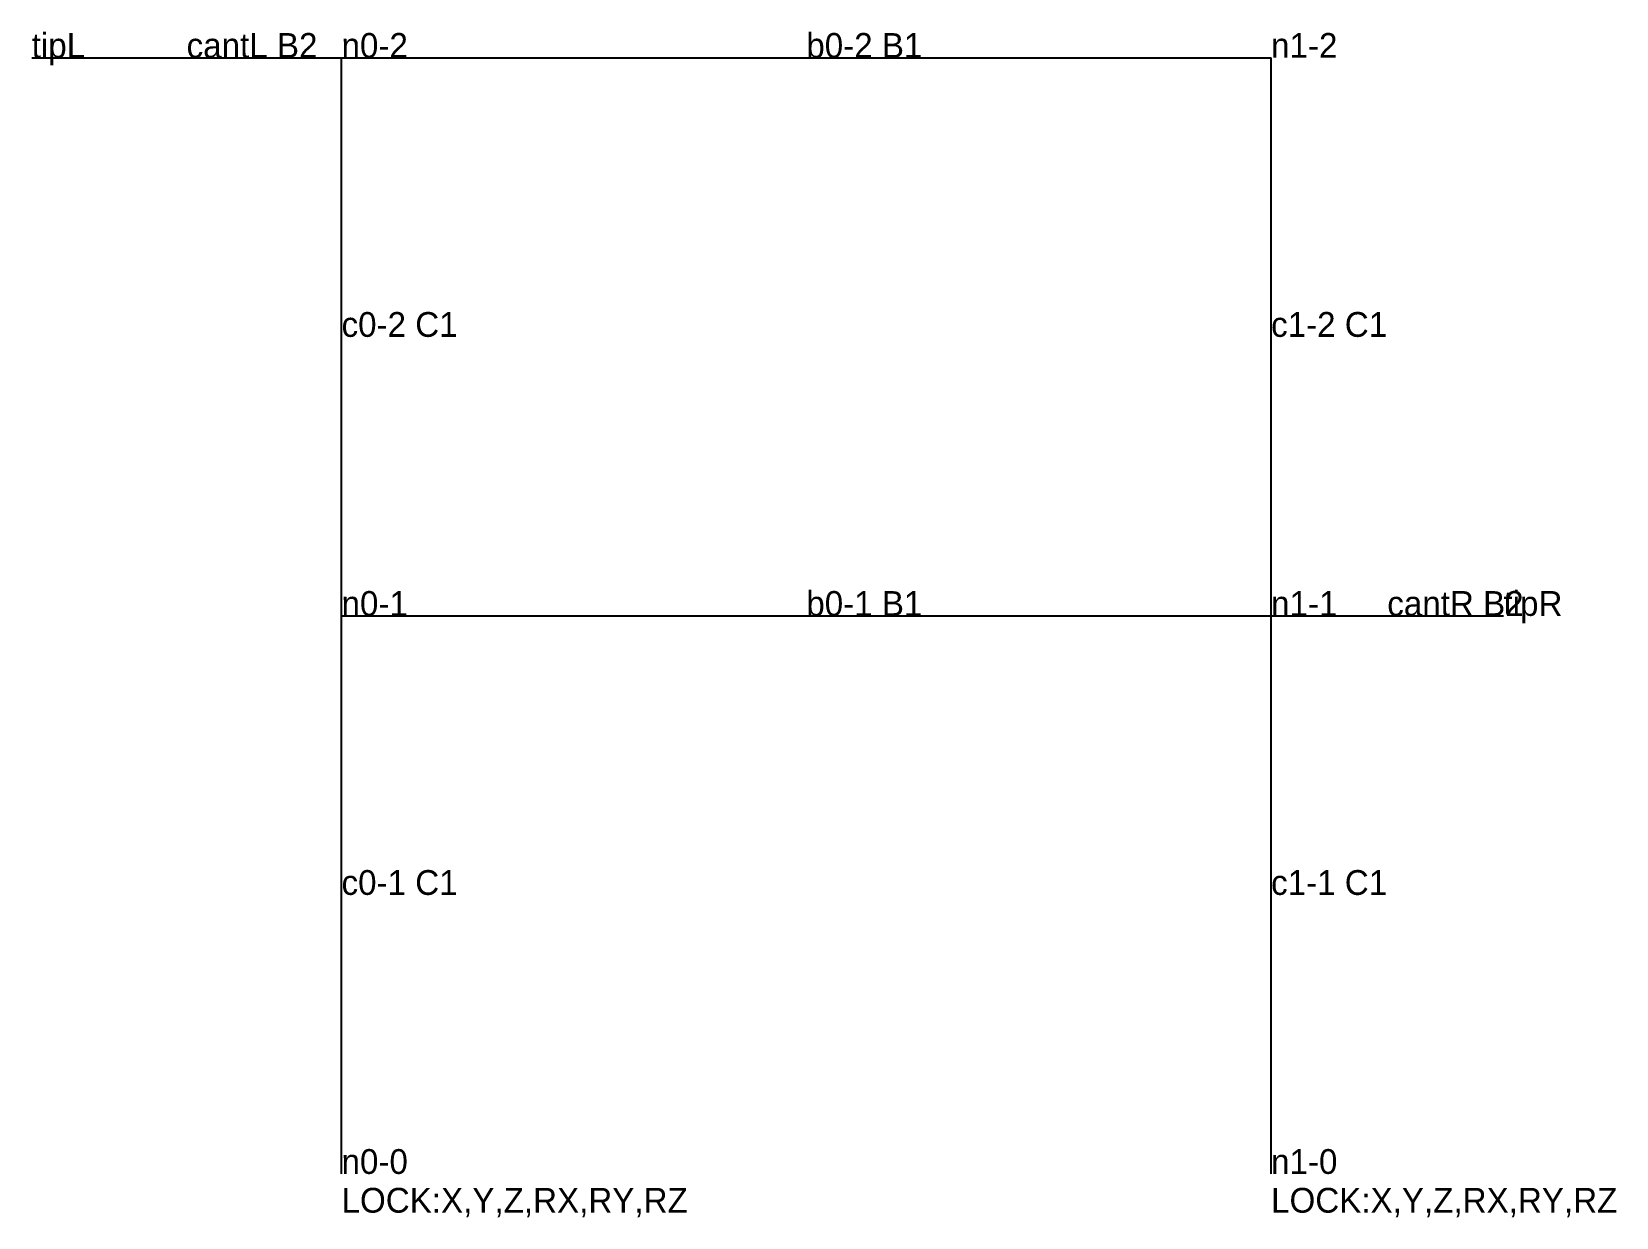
# Model space of a CAD drawing. Extents: x -2 to 8.2, y -0.3 to 7.4.
import ezdxf

# ---------------------------------------------------------------- set-up
doc = ezdxf.new("R2010")
doc.units = 0

msp = doc.modelspace()

# ---------------------------------------------------------------- linework, layer by layer
at = {"layer": 'S-BEAM'}
for p, q in [((-2, 7.2), (0, 7.2)), ((0, 7.2), (6, 7.2)), ((0, 3.6), (6, 3.6)), ((6, 3.6), (7.5, 3.6))]:
    msp.add_line(p, q, dxfattribs=at)
at = {"layer": 'S-COLUMN'}
for p, q in [((0, 3.6), (0, 7.2)), ((6, 3.6), (6, 7.2)), ((0, 0), (0, 3.6)), ((6, 0), (6, 3.6))]:
    msp.add_line(p, q, dxfattribs=at)

# ---------------------------------------------------------------- texts
at = {"layer": 'ANNOTATION'}
for s, p in [('b0-2 B1', (3, 7.2)), ('cantL B2', (-1, 7.2)), ('c0-2 C1', (0, 5.4)), ('c1-2 C1', (6, 5.4)), ('b0-1 B1', (3, 3.6)), ('cantR B2', (6.75, 3.6)), ('c0-1 C1', (0, 1.8)), ('c1-1 C1', (6, 1.8))]:
    msp.add_text(s, height=0.16, dxfattribs=at).set_placement(p)
at = {"layer": 'NODE'}
for s, p in [('tipL', (-2, 7.2)), ('n0-2', (0, 7.2)), ('n1-2', (6, 7.2)), ('n0-1', (0, 3.6)), ('n1-1', (6, 3.6)), ('tipR', (7.5, 3.6)), ('n0-0', (0, 0)), ('n1-0', (6, 0))]:
    msp.add_text(s, height=0.16, dxfattribs=at).set_placement(p)
at = {"layer": 'SUPPORT'}
for p in [(0, -0.25), (6, -0.25)]:
    msp.add_text('LOCK:X,Y,Z,RX,RY,RZ', height=0.16, dxfattribs=at).set_placement(p)

doc.saveas('drawing.dxf')
